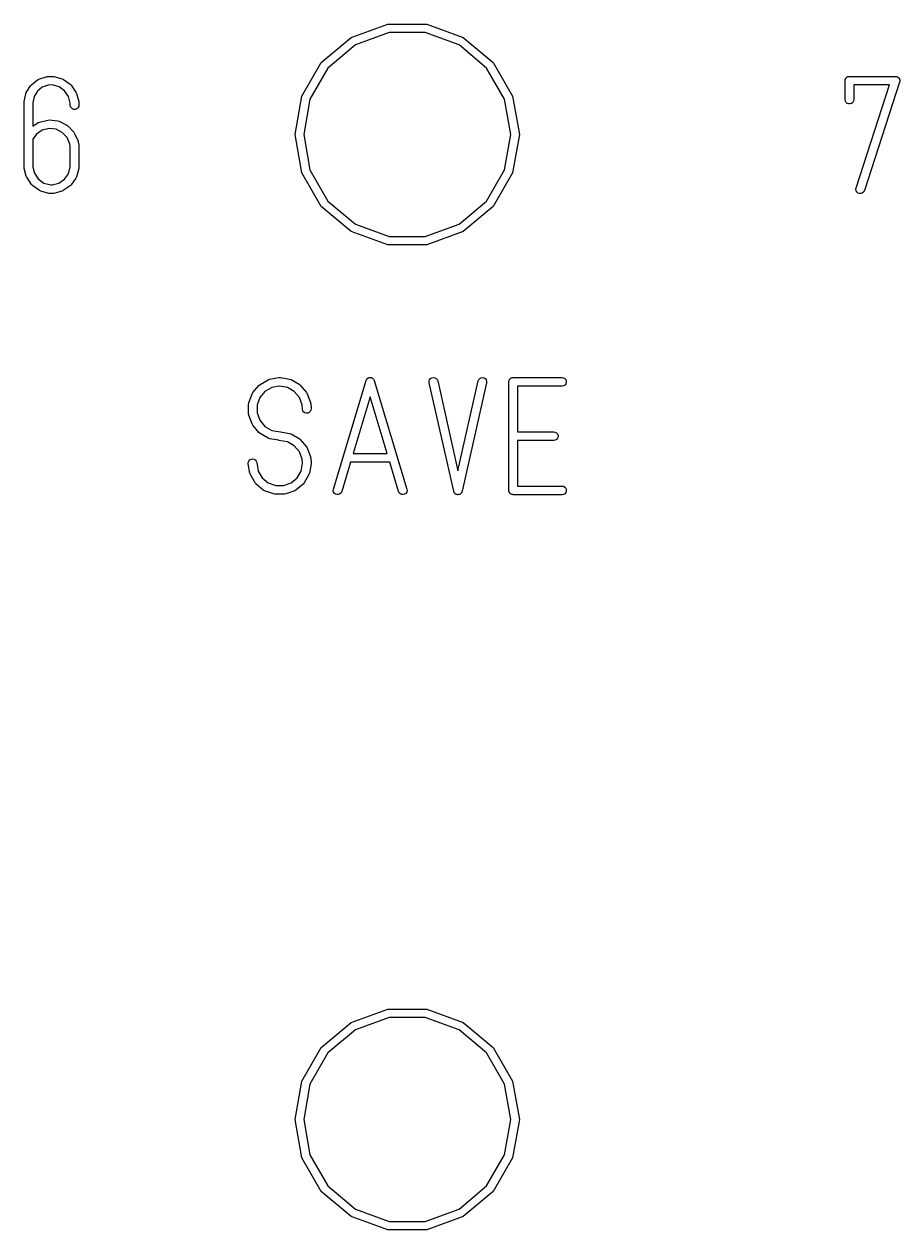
# Model space of a CAD drawing. Extents: x 10 to 493, y -203 to -71.
# Drawn here: x 388.62 to 408.94, y -166.39 to -138.41 of the extents above; entities that cross this region are included whole.
import ezdxf

# ---------------------------------------------------------------- set-up
doc = ezdxf.new("R2010")
doc.units = 0
doc.header["$MEASUREMENT"] = 0
doc.layers.add('BLACK', color=7, linetype='CONTINUOUS')

msp = doc.modelspace()

# ---------------------------------------------------------------- linework, layer by layer
at = {"layer": 'Black'}
for p, q in [((396.209, -138.716), (397.058, -138.407)), ((397.058, -138.407), (397.962, -138.407)), ((397.962, -138.407), (398.811, -138.716)), ((395.516, -139.297), (396.209, -138.716)), ((397.093, -138.604), (396.309, -138.889)), ((397.927, -138.604), (397.093, -138.604)), ((398.711, -138.889), (397.927, -138.604)), ((398.811, -138.716), (399.504, -139.297)), ((396.309, -138.889), (395.67, -139.426)), ((399.35, -139.426), (398.711, -138.889)), ((395.065, -140.08), (395.516, -139.297)), ((399.504, -139.297), (399.955, -140.08)), ((388.96, -139.686), (389.132, -139.629)), ((389.132, -139.629), (389.146, -139.627)), ((389.146, -139.627), (389.16, -139.624)), ((389.16, -139.624), (389.284, -139.62)), ((389.284, -139.62), (389.299, -139.622)), ((389.299, -139.622), (389.313, -139.624)), ((389.313, -139.624), (389.5, -139.675)), ((395.67, -139.426), (395.252, -140.148)), ((399.768, -140.148), (399.35, -139.426)), ((407.693, -139.656), (407.7, -139.65)), ((407.7, -139.65), (407.706, -139.643)), ((407.706, -139.643), (407.713, -139.639)), ((407.713, -139.639), (407.72, -139.633)), ((407.72, -139.633), (407.728, -139.63)), ((407.728, -139.63), (407.736, -139.626)), ((407.736, -139.626), (407.744, -139.625)), ((407.744, -139.625), (407.753, -139.622)), ((407.753, -139.622), (407.761, -139.622)), ((407.761, -139.622), (407.77, -139.62)), ((407.77, -139.62), (408.841, -139.62)), ((408.841, -139.62), (408.848, -139.621)), ((408.848, -139.621), (408.855, -139.621)), ((408.855, -139.621), (408.865, -139.624)), ((408.865, -139.624), (408.875, -139.626)), ((408.875, -139.626), (408.881, -139.63)), ((408.881, -139.63), (408.888, -139.632)), ((408.888, -139.632), (408.896, -139.638)), ((408.896, -139.638), (408.905, -139.643)), ((408.905, -139.643), (408.91, -139.649)), ((408.91, -139.649), (408.915, -139.653)), ((388.671, -139.995), (388.765, -139.841)), ((388.765, -139.841), (388.767, -139.839)), ((388.767, -139.839), (388.788, -139.815)), ((388.788, -139.815), (388.93, -139.702)), ((389.04, -139.87), (388.927, -139.96)), ((388.93, -139.702), (388.953, -139.69)), ((388.953, -139.69), (388.96, -139.686)), ((389.181, -139.823), (389.04, -139.87)), ((389.275, -139.82), (389.181, -139.823)), ((389.43, -139.863), (389.275, -139.82)), ((389.558, -139.954), (389.43, -139.863)), ((389.5, -139.675), (389.531, -139.69)), ((389.531, -139.69), (389.689, -139.801)), ((389.689, -139.801), (389.695, -139.808)), ((389.695, -139.808), (389.713, -139.826)), ((389.713, -139.826), (389.823, -139.985)), ((407.67, -139.72), (407.672, -139.711)), ((407.67, -140.161), (407.67, -139.72)), ((407.672, -139.703), (407.675, -139.694)), ((407.672, -139.711), (407.672, -139.703)), ((407.675, -139.694), (407.676, -139.686)), ((407.676, -139.686), (407.68, -139.678)), ((407.68, -139.678), (407.683, -139.67)), ((407.683, -139.67), (407.689, -139.663)), ((407.689, -139.663), (407.693, -139.656)), ((408.703, -139.82), (407.87, -139.82)), ((407.87, -139.82), (407.87, -140.161)), ((407.927, -142.209), (408.703, -139.82)), ((408.936, -139.751), (408.117, -142.271)), ((408.915, -139.653), (408.921, -139.662)), ((408.921, -139.662), (408.928, -139.67)), ((408.928, -139.67), (408.93, -139.677)), ((408.93, -139.677), (408.934, -139.683)), ((408.934, -139.683), (408.936, -139.693)), ((408.936, -139.693), (408.939, -139.703)), ((408.937, -139.744), (408.936, -139.751)), ((408.939, -139.737), (408.937, -139.744)), ((408.939, -139.703), (408.939, -139.71)), ((408.939, -139.71), (408.941, -139.717)), ((408.941, -139.717), (408.939, -139.727)), ((408.939, -139.727), (408.939, -139.737)), ((388.622, -140.204), (388.658, -140.027)), ((388.622, -140.214), (388.622, -140.204)), ((388.658, -140.027), (388.659, -140.025)), ((388.659, -140.025), (388.668, -140.001)), ((388.668, -140.001), (388.671, -139.995)), ((388.671, -139.995), (388.671, -139.995)), ((388.851, -140.084), (388.82, -140.234)), ((388.927, -139.96), (388.851, -140.084)), ((389.648, -140.084), (389.558, -139.954)), ((389.69, -140.243), (389.648, -140.084)), ((389.823, -139.985), (389.823, -139.985)), ((389.823, -139.985), (389.837, -140.016)), ((389.837, -140.016), (389.886, -140.203)), ((389.886, -140.203), (389.887, -140.215)), ((394.908, -140.97), (395.065, -140.08)), ((395.252, -140.148), (395.108, -140.97)), ((399.912, -140.97), (399.768, -140.148)), ((399.955, -140.08), (400.112, -140.97)), ((407.676, -140.195), (407.67, -140.161)), ((407.693, -140.225), (407.676, -140.195)), ((407.864, -140.195), (407.847, -140.225)), ((407.87, -140.161), (407.864, -140.195)), ((388.62, -140.224), (388.622, -140.214)), ((388.62, -141.736), (388.62, -140.224)), ((388.82, -140.234), (388.82, -140.776)), ((389.691, -140.29), (389.69, -140.243)), ((389.698, -140.324), (389.691, -140.29)), ((389.716, -140.353), (389.698, -140.324)), ((389.743, -140.375), (389.716, -140.353)), ((389.776, -140.386), (389.743, -140.375)), ((389.811, -140.385), (389.776, -140.386)), ((389.843, -140.372), (389.811, -140.385)), ((389.869, -140.349), (389.843, -140.372)), ((389.886, -140.319), (389.869, -140.349)), ((389.891, -140.284), (389.886, -140.319)), ((389.887, -140.215), (389.889, -140.226)), ((389.889, -140.226), (389.891, -140.284)), ((407.72, -140.248), (407.693, -140.225)), ((407.753, -140.259), (407.72, -140.248)), ((407.787, -140.259), (407.753, -140.259)), ((407.82, -140.248), (407.787, -140.259)), ((407.847, -140.225), (407.82, -140.248)), ((388.82, -140.776), (388.946, -140.692)), ((388.946, -140.692), (388.978, -140.679)), ((388.978, -140.679), (389.169, -140.633)), ((389.169, -140.633), (389.204, -140.63)), ((389.204, -140.63), (389.4, -140.653)), ((389.4, -140.653), (389.433, -140.662)), ((389.433, -140.662), (389.433, -140.662)), ((389.433, -140.662), (389.609, -140.75)), ((389.609, -140.75), (389.632, -140.767)), ((389.632, -140.767), (389.637, -140.771)), ((388.907, -140.958), (388.82, -141.076)), ((389.042, -140.869), (388.907, -140.958)), ((389.199, -140.831), (389.042, -140.869)), ((389.36, -140.849), (389.199, -140.831)), ((389.504, -140.921), (389.36, -140.849)), ((389.616, -141.039), (389.504, -140.921)), ((389.682, -141.192), (389.616, -141.039)), ((389.637, -140.771), (389.773, -140.914)), ((389.773, -140.914), (389.792, -140.943)), ((389.792, -140.943), (389.871, -141.123)), ((395.065, -141.86), (394.908, -140.97)), ((395.108, -140.97), (395.252, -141.792)), ((399.768, -141.792), (399.912, -140.97)), ((400.112, -140.97), (399.955, -141.86)), ((388.82, -141.076), (388.82, -141.723)), ((389.691, -141.241), (389.682, -141.192)), ((389.691, -141.723), (389.691, -141.241)), ((389.871, -141.123), (389.873, -141.135)), ((389.873, -141.135), (389.877, -141.146)), ((389.877, -141.146), (389.889, -141.215)), ((389.889, -141.215), (389.889, -141.223)), ((389.889, -141.223), (389.891, -141.232)), ((389.891, -141.232), (389.891, -141.736)), ((388.622, -141.749), (388.62, -141.736)), ((388.623, -141.762), (388.622, -141.749)), ((388.669, -141.933), (388.623, -141.762)), ((388.82, -141.723), (388.858, -141.865)), ((388.858, -141.865), (388.949, -142)), ((389.557, -142.007), (389.648, -141.879)), ((389.648, -141.879), (389.691, -141.723)), ((389.887, -141.762), (389.836, -141.949)), ((389.889, -141.749), (389.887, -141.762)), ((389.891, -141.736), (389.889, -141.749)), ((395.516, -142.643), (395.065, -141.86)), ((395.252, -141.792), (395.67, -142.514)), ((399.35, -142.514), (399.768, -141.792)), ((399.955, -141.86), (399.504, -142.643)), ((388.676, -141.948), (388.669, -141.933)), ((388.683, -141.963), (388.676, -141.948)), ((388.793, -142.126), (388.683, -141.963)), ((388.81, -142.144), (388.793, -142.126)), ((388.817, -142.151), (388.81, -142.144)), ((388.976, -142.267), (388.817, -142.151)), ((388.949, -142), (389.079, -142.095)), ((389.079, -142.095), (389.237, -142.14)), ((389.237, -142.14), (389.268, -142.139)), ((389.268, -142.139), (389.427, -142.097)), ((389.427, -142.097), (389.557, -142.007)), ((389.685, -142.162), (389.526, -142.272)), ((389.687, -142.16), (389.685, -142.162)), ((389.71, -142.138), (389.687, -142.16)), ((389.821, -141.98), (389.71, -142.138)), ((389.836, -141.949), (389.821, -141.98)), ((389.821, -141.98), (389.821, -141.98)), ((389.007, -142.282), (388.976, -142.267)), ((389.196, -142.336), (389.007, -142.282)), ((389.212, -142.338), (389.196, -142.336)), ((389.227, -142.34), (389.212, -142.338)), ((389.285, -142.338), (389.227, -142.34)), ((389.296, -142.336), (389.285, -142.338)), ((389.308, -142.335), (389.296, -142.336)), ((389.495, -142.286), (389.308, -142.335)), ((389.522, -142.274), (389.495, -142.286)), ((389.526, -142.272), (389.522, -142.274)), ((407.922, -142.243), (407.927, -142.209)), ((407.929, -142.277), (407.922, -142.243)), ((407.948, -142.307), (407.929, -142.277)), ((407.975, -142.328), (407.948, -142.307)), ((408.008, -142.339), (407.975, -142.328)), ((408.043, -142.338), (408.008, -142.339)), ((408.075, -142.325), (408.043, -142.338)), ((408.101, -142.302), (408.075, -142.325)), ((408.117, -142.271), (408.101, -142.302)), ((396.209, -143.224), (395.516, -142.643)), ((395.67, -142.514), (396.309, -143.051)), ((398.711, -143.051), (399.35, -142.514)), ((399.504, -142.643), (398.811, -143.224)), ((397.058, -143.533), (396.209, -143.224)), ((396.309, -143.051), (397.093, -143.336)), ((397.927, -143.336), (398.711, -143.051)), ((398.811, -143.224), (397.962, -143.533)), ((397.962, -143.533), (397.058, -143.533)), ((397.093, -143.336), (397.927, -143.336)), ((394.316, -146.649), (394.531, -146.611)), ((394.531, -146.611), (394.531, -146.611)), ((394.531, -146.611), (394.531, -146.611)), ((394.531, -146.611), (394.532, -146.611)), ((394.532, -146.611), (394.548, -146.611)), ((394.548, -146.611), (394.566, -146.61)), ((394.566, -146.61), (394.781, -146.647)), ((396.569, -146.649), (396.573, -146.645)), ((396.573, -146.645), (396.576, -146.64)), ((396.576, -146.64), (396.586, -146.633)), ((396.586, -146.633), (396.594, -146.625)), ((396.594, -146.625), (396.599, -146.623)), ((396.599, -146.623), (396.604, -146.62)), ((396.604, -146.62), (396.615, -146.616)), ((396.615, -146.616), (396.626, -146.612)), ((396.626, -146.612), (396.632, -146.611)), ((396.632, -146.611), (396.637, -146.61)), ((396.637, -146.61), (396.649, -146.61)), ((396.649, -146.61), (396.661, -146.61)), ((396.661, -146.61), (396.666, -146.611)), ((396.666, -146.611), (396.672, -146.612)), ((396.672, -146.612), (396.683, -146.616)), ((396.683, -146.616), (396.694, -146.62)), ((396.694, -146.62), (396.699, -146.623)), ((396.699, -146.623), (396.704, -146.625)), ((396.704, -146.625), (396.712, -146.633)), ((396.712, -146.633), (396.722, -146.64)), ((396.722, -146.64), (396.725, -146.645)), ((396.725, -146.645), (396.729, -146.649)), ((398.03, -146.663), (398.051, -146.635)), ((398.051, -146.635), (398.08, -146.617)), ((398.08, -146.617), (398.114, -146.609)), ((398.114, -146.609), (398.149, -146.614)), ((398.149, -146.614), (398.18, -146.629)), ((398.18, -146.629), (398.203, -146.655)), ((399.169, -146.655), (399.192, -146.629)), ((399.192, -146.629), (399.223, -146.614)), ((399.223, -146.614), (399.258, -146.609)), ((399.258, -146.609), (399.292, -146.617)), ((399.292, -146.617), (399.321, -146.635)), ((399.321, -146.635), (399.342, -146.663)), ((399.886, -146.652), (399.89, -146.645)), ((399.89, -146.645), (399.897, -146.639)), ((399.897, -146.639), (399.903, -146.632)), ((399.903, -146.632), (399.91, -146.628)), ((399.91, -146.628), (399.917, -146.622)), ((399.917, -146.622), (399.925, -146.619)), ((399.925, -146.619), (399.933, -146.615)), ((399.933, -146.615), (399.941, -146.614)), ((399.941, -146.614), (399.95, -146.611)), ((399.95, -146.611), (399.958, -146.611)), ((399.958, -146.611), (399.967, -146.609)), ((399.967, -146.609), (401.101, -146.609)), ((401.101, -146.609), (401.135, -146.615)), ((401.135, -146.615), (401.165, -146.632)), ((401.165, -146.632), (401.188, -146.659)), ((393.927, -146.96), (394.067, -146.792)), ((394.067, -146.792), (394.094, -146.77)), ((394.094, -146.77), (394.284, -146.66)), ((394.368, -146.842), (394.209, -146.934)), ((394.284, -146.66), (394.3, -146.654)), ((394.3, -146.654), (394.316, -146.649)), ((394.549, -146.81), (394.368, -146.842)), ((394.729, -146.841), (394.549, -146.81)), ((394.888, -146.932), (394.729, -146.841)), ((394.781, -146.647), (394.813, -146.659)), ((394.813, -146.659), (395.002, -146.767)), ((395.002, -146.767), (395.029, -146.789)), ((395.029, -146.789), (395.17, -146.955)), ((395.797, -149.2), (396.553, -146.68)), ((396.553, -146.68), (396.556, -146.675)), ((396.556, -146.675), (396.557, -146.669)), ((396.557, -146.669), (396.564, -146.66)), ((396.564, -146.66), (396.569, -146.649)), ((396.729, -146.649), (396.734, -146.66)), ((396.734, -146.66), (396.741, -146.669)), ((396.741, -146.669), (396.742, -146.675)), ((396.742, -146.675), (396.745, -146.68)), ((396.745, -146.68), (397.501, -149.2)), ((398.02, -146.696), (398.03, -146.663)), ((398.021, -146.731), (398.02, -146.696)), ((398.588, -149.251), (398.021, -146.731)), ((398.203, -146.655), (398.217, -146.687)), ((398.217, -146.687), (398.686, -148.773)), ((398.686, -148.773), (399.155, -146.687)), ((399.351, -146.731), (398.784, -149.251)), ((399.155, -146.687), (399.169, -146.655)), ((399.342, -146.663), (399.352, -146.696)), ((399.352, -146.696), (399.351, -146.731)), ((399.867, -146.709), (399.869, -146.7)), ((399.867, -149.229), (399.867, -146.709)), ((399.869, -146.692), (399.872, -146.683)), ((399.869, -146.7), (399.869, -146.692)), ((399.872, -146.683), (399.873, -146.675)), ((399.873, -146.675), (399.877, -146.667)), ((399.877, -146.667), (399.88, -146.659)), ((399.88, -146.659), (399.886, -146.652)), ((401.101, -146.809), (400.067, -146.809)), ((400.067, -146.809), (400.067, -147.869)), ((401.135, -146.803), (401.101, -146.809)), ((401.165, -146.786), (401.135, -146.803)), ((401.188, -146.759), (401.165, -146.786)), ((401.188, -146.659), (401.199, -146.692)), ((401.199, -146.726), (401.188, -146.759)), ((401.199, -146.692), (401.199, -146.726)), ((393.829, -147.23), (393.835, -147.195)), ((393.835, -147.195), (393.909, -146.99)), ((393.909, -146.99), (393.927, -146.96)), ((394.091, -147.075), (394.029, -147.247)), ((394.209, -146.934), (394.091, -147.075)), ((395.006, -147.071), (394.888, -146.932)), ((395.071, -147.246), (395.006, -147.071)), ((395.17, -146.955), (395.187, -146.985)), ((395.187, -146.985), (395.263, -147.189)), ((395.263, -147.189), (395.265, -147.203)), ((395.265, -147.203), (395.269, -147.215)), ((396.649, -147.057), (396.254, -148.373)), ((397.044, -148.373), (396.649, -147.057)), ((393.829, -147.448), (393.829, -147.23)), ((393.835, -147.483), (393.829, -147.448)), ((393.909, -147.688), (393.835, -147.483)), ((394.029, -147.247), (394.029, -147.431)), ((394.029, -147.431), (394.091, -147.603)), ((395.079, -147.348), (395.071, -147.246)), ((395.088, -147.381), (395.079, -147.348)), ((395.108, -147.41), (395.088, -147.381)), ((395.137, -147.43), (395.108, -147.41)), ((395.17, -147.439), (395.137, -147.43)), ((395.205, -147.436), (395.17, -147.439)), ((395.236, -147.421), (395.205, -147.436)), ((395.261, -147.396), (395.236, -147.421)), ((395.276, -147.365), (395.261, -147.396)), ((395.269, -147.215), (395.279, -147.33)), ((395.279, -147.33), (395.276, -147.365)), ((393.927, -147.718), (393.909, -147.688)), ((394.067, -147.886), (393.927, -147.718)), ((394.091, -147.603), (394.209, -147.744)), ((394.209, -147.744), (394.368, -147.836)), ((394.094, -147.908), (394.067, -147.886)), ((394.284, -148.018), (394.094, -147.908)), ((394.3, -148.024), (394.284, -148.018)), ((394.316, -148.029), (394.3, -148.024)), ((394.532, -148.067), (394.316, -148.029)), ((394.368, -147.836), (394.566, -147.87)), ((394.566, -147.87), (394.566, -147.87)), ((394.566, -147.87), (394.781, -147.907)), ((394.781, -147.907), (394.813, -147.919)), ((394.813, -147.919), (395.002, -148.027)), ((395.002, -148.027), (395.029, -148.049)), ((400.067, -147.869), (400.912, -147.869)), ((400.912, -147.869), (400.946, -147.875)), ((400.946, -147.875), (400.976, -147.892)), ((400.976, -147.892), (400.999, -147.919)), ((400.999, -148.019), (400.976, -148.046)), ((400.999, -147.919), (401.01, -147.952)), ((401.01, -147.986), (400.999, -148.019)), ((401.01, -147.952), (401.01, -147.986)), ((394.532, -148.068), (394.532, -148.067)), ((394.532, -148.067), (394.532, -148.067)), ((394.729, -148.101), (394.532, -148.068)), ((394.888, -148.192), (394.729, -148.101)), ((395.006, -148.331), (394.888, -148.192)), ((395.029, -148.049), (395.17, -148.215)), ((395.17, -148.215), (395.187, -148.245)), ((395.187, -148.245), (395.263, -148.45)), ((400.912, -148.069), (400.067, -148.069)), ((400.067, -148.069), (400.067, -149.129)), ((400.946, -148.063), (400.912, -148.069)), ((400.976, -148.046), (400.946, -148.063)), ((393.821, -148.582), (393.832, -148.549)), ((393.821, -148.616), (393.821, -148.582)), ((393.832, -148.549), (393.855, -148.522)), ((393.855, -148.522), (393.885, -148.505)), ((393.885, -148.505), (393.919, -148.499)), ((393.919, -148.499), (393.953, -148.505)), ((393.953, -148.505), (393.983, -148.522)), ((393.983, -148.522), (394.006, -148.549)), ((394.006, -148.549), (394.017, -148.582)), ((394.017, -148.582), (394.052, -148.78)), ((395.071, -148.506), (395.006, -148.331)), ((395.046, -148.78), (395.078, -148.595)), ((395.078, -148.595), (395.071, -148.506)), ((395.263, -148.45), (395.265, -148.463)), ((395.265, -148.463), (395.269, -148.475)), ((395.269, -148.475), (395.279, -148.59)), ((395.279, -148.59), (395.277, -148.603)), ((395.277, -148.603), (395.277, -148.616)), ((396.194, -148.573), (395.989, -149.258)), ((397.104, -148.573), (396.194, -148.573)), ((396.254, -148.373), (397.044, -148.373)), ((397.309, -149.258), (397.104, -148.573)), ((393.859, -148.832), (393.821, -148.616)), ((393.87, -148.864), (393.859, -148.832)), ((393.98, -149.054), (393.87, -148.864)), ((394.052, -148.78), (394.144, -148.939)), ((394.954, -148.939), (395.046, -148.78)), ((395.228, -148.864), (395.118, -149.054)), ((395.234, -148.846), (395.228, -148.864)), ((395.239, -148.832), (395.234, -148.846)), ((395.277, -148.616), (395.239, -148.832)), ((394.001, -149.079), (393.98, -149.054)), ((394.002, -149.081), (394.001, -149.079)), ((394.17, -149.221), (394.002, -149.081)), ((394.144, -148.939), (394.285, -149.057)), ((394.285, -149.057), (394.457, -149.119)), ((394.457, -149.119), (394.641, -149.119)), ((394.641, -149.119), (394.813, -149.057)), ((394.813, -149.057), (394.954, -148.939)), ((395.096, -149.081), (394.928, -149.221)), ((395.118, -149.054), (395.096, -149.081)), ((400.067, -149.129), (401.101, -149.129)), ((401.101, -149.129), (401.135, -149.135)), ((401.135, -149.135), (401.165, -149.152)), ((401.165, -149.152), (401.188, -149.179)), ((394.198, -149.237), (394.17, -149.221)), ((394.2, -149.239), (394.198, -149.237)), ((394.405, -149.313), (394.2, -149.239)), ((394.44, -149.319), (394.405, -149.313)), ((394.658, -149.319), (394.44, -149.319)), ((394.693, -149.313), (394.658, -149.319)), ((394.898, -149.239), (394.693, -149.313)), ((394.928, -149.221), (394.898, -149.239)), ((395.793, -149.235), (395.797, -149.2)), ((395.801, -149.269), (395.793, -149.235)), ((395.82, -149.298), (395.801, -149.269)), ((395.848, -149.318), (395.82, -149.298)), ((395.881, -149.328), (395.848, -149.318)), ((395.916, -149.326), (395.881, -149.328)), ((395.948, -149.313), (395.916, -149.326)), ((395.973, -149.289), (395.948, -149.313)), ((395.989, -149.258), (395.973, -149.289)), ((397.325, -149.289), (397.309, -149.258)), ((397.35, -149.313), (397.325, -149.289)), ((397.382, -149.326), (397.35, -149.313)), ((397.417, -149.328), (397.382, -149.326)), ((397.45, -149.318), (397.417, -149.328)), ((397.478, -149.298), (397.45, -149.318)), ((397.497, -149.269), (397.478, -149.298)), ((397.505, -149.235), (397.497, -149.269)), ((397.501, -149.2), (397.505, -149.235)), ((398.593, -149.263), (398.588, -149.251)), ((398.597, -149.275), (398.593, -149.263)), ((398.6, -149.279), (398.597, -149.275)), ((398.602, -149.283), (398.6, -149.279)), ((398.61, -149.292), (398.602, -149.283)), ((398.618, -149.303), (398.61, -149.292)), ((398.622, -149.305), (398.618, -149.303)), ((398.625, -149.309), (398.622, -149.305)), ((398.637, -149.314), (398.625, -149.309)), ((398.647, -149.321), (398.637, -149.314)), ((398.652, -149.322), (398.647, -149.321)), ((398.656, -149.324), (398.652, -149.322)), ((398.669, -149.326), (398.656, -149.324)), ((398.681, -149.329), (398.669, -149.326)), ((398.686, -149.328), (398.681, -149.329)), ((398.691, -149.329), (398.686, -149.328)), ((398.703, -149.326), (398.691, -149.329)), ((398.716, -149.324), (398.703, -149.326)), ((398.72, -149.322), (398.716, -149.324)), ((398.725, -149.321), (398.72, -149.322)), ((398.735, -149.314), (398.725, -149.321)), ((398.747, -149.309), (398.735, -149.314)), ((398.75, -149.305), (398.747, -149.309)), ((398.754, -149.303), (398.75, -149.305)), ((398.762, -149.292), (398.754, -149.303)), ((398.77, -149.283), (398.762, -149.292)), ((398.772, -149.279), (398.77, -149.283)), ((398.775, -149.275), (398.772, -149.279)), ((398.779, -149.263), (398.775, -149.275)), ((398.784, -149.251), (398.779, -149.263)), ((399.869, -149.238), (399.867, -149.229)), ((399.869, -149.246), (399.869, -149.238)), ((399.872, -149.255), (399.869, -149.246)), ((399.873, -149.263), (399.872, -149.255)), ((399.877, -149.271), (399.873, -149.263)), ((399.88, -149.279), (399.877, -149.271)), ((399.886, -149.286), (399.88, -149.279)), ((399.89, -149.293), (399.886, -149.286)), ((399.897, -149.299), (399.89, -149.293)), ((399.903, -149.306), (399.897, -149.299)), ((399.91, -149.31), (399.903, -149.306)), ((399.917, -149.316), (399.91, -149.31)), ((399.925, -149.319), (399.917, -149.316)), ((399.933, -149.323), (399.925, -149.319)), ((399.941, -149.324), (399.933, -149.323)), ((399.95, -149.327), (399.941, -149.324)), ((399.958, -149.327), (399.95, -149.327)), ((399.967, -149.329), (399.958, -149.327)), ((401.101, -149.329), (399.967, -149.329)), ((401.135, -149.323), (401.101, -149.329)), ((401.165, -149.306), (401.135, -149.323)), ((401.188, -149.279), (401.165, -149.306)), ((401.188, -149.179), (401.199, -149.212)), ((401.199, -149.246), (401.188, -149.279)), ((401.199, -149.212), (401.199, -149.246)), ((396.209, -161.576), (397.058, -161.267)), ((397.093, -161.464), (396.309, -161.749)), ((397.058, -161.267), (397.962, -161.267)), ((397.927, -161.464), (397.093, -161.464)), ((398.711, -161.749), (397.927, -161.464)), ((397.962, -161.267), (398.811, -161.576)), ((395.516, -162.157), (396.209, -161.576)), ((396.309, -161.749), (395.67, -162.286)), ((399.35, -162.286), (398.711, -161.749)), ((398.811, -161.576), (399.504, -162.157)), ((395.065, -162.94), (395.516, -162.157)), ((395.67, -162.286), (395.252, -163.008)), ((399.768, -163.008), (399.35, -162.286)), ((399.504, -162.157), (399.955, -162.94)), ((394.908, -163.83), (395.065, -162.94)), ((395.252, -163.008), (395.108, -163.83)), ((399.912, -163.83), (399.768, -163.008)), ((399.955, -162.94), (400.112, -163.83)), ((395.065, -164.72), (394.908, -163.83)), ((395.108, -163.83), (395.252, -164.652)), ((399.768, -164.652), (399.912, -163.83)), ((400.112, -163.83), (399.955, -164.72)), ((395.516, -165.503), (395.065, -164.72)), ((395.252, -164.652), (395.67, -165.374)), ((399.35, -165.374), (399.768, -164.652)), ((399.955, -164.72), (399.504, -165.503)), ((395.67, -165.374), (396.309, -165.911)), ((398.711, -165.911), (399.35, -165.374)), ((396.209, -166.084), (395.516, -165.503)), ((399.504, -165.503), (398.811, -166.084)), ((396.309, -165.911), (397.093, -166.196)), ((397.927, -166.196), (398.711, -165.911)), ((397.058, -166.393), (396.209, -166.084)), ((397.093, -166.196), (397.927, -166.196)), ((398.811, -166.084), (397.962, -166.393)), ((397.962, -166.393), (397.058, -166.393))]:
    msp.add_line(p, q, dxfattribs=at)

doc.saveas('drawing.dxf')
